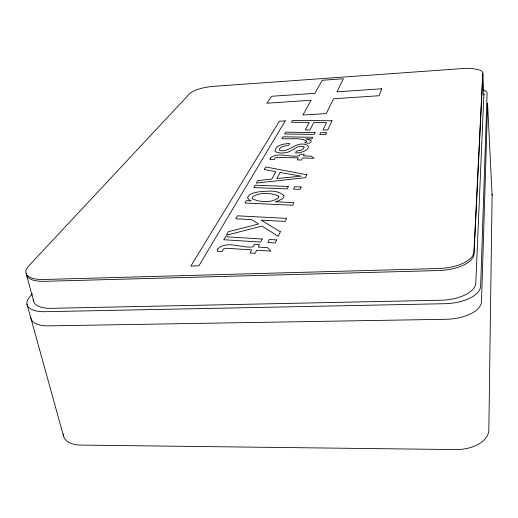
<?xml version="1.0" encoding="UTF-8"?>
<svg xmlns="http://www.w3.org/2000/svg" width="518" height="518" viewBox="0 0 518 518"><rect width="100%" height="100%" fill="white"/><g stroke="black" fill="none" stroke-linecap="round" stroke-linejoin="round"><path stroke-width="0.78" d="M487.522 103.108A21.672 6.656 -4.6 0 1 487.606 104.014L492.1 195.208L488.843 429.299A31.922 19.373 -1.4 0 1 454.513 449.572L82.116 445.104A30.109 16.006 -17.6 0 1 63.202 434M487.606 104.014L481.533 300.874A34 16.634 -3.2 0 1 444.697 319.308L50.071 325.848A31.889 13.598 -15 0 1 30.84 318.097M482.776 73.802A21.581 6.048 -4.9 0 1 482.847 74.624L483.87 94.833L475.802 282.64A33.32 15.741 -3.6 0 1 439.562 300.259L52.59 308.301A31.268 12.924 -14.6 0 1 33.566 299.857M482.847 74.624L474.08 253.444A33.78 15.048 -3.9 0 1 437.27 270.59L45.429 281.293A31.669 12.328 -14.1 0 1 26.327 273.368M32.466 293.829L30.329 296.257A32.103 13.287 -14.8 0 0 46.264 311.674L443.518 303.736A34.246 16.272 -3.4 0 0 480.665 285.547L487.082 93.408A21.769 6.475 -4.7 0 0 483.391 89.789M26.981 304.17L63.358 435.47M26.399 274.508L33.657 301.049M483.799 93.965A21.393 6.391 -4.7 0 1 483.87 94.833M492.009 194.101A20.798 8.12 -3.6 0 1 492.1 195.208M482.782 73.265L473.964 251.47A33.812 15.003 -3.9 0 1 437.114 268.583L44.949 279.467A31.695 12.29 -14.1 0 1 29.235 265.378L189.556 93.797A20.163 5.439 -9 0 1 214.659 86.26L461.26 68.667A21.594 6.022 -4.9 0 1 482.782 73.265M283.909 195.649L283.76 197.28L282.718 198.601L278.412 200.848L275.162 201.774L293.926 202.629L292.715 205.225L244.897 203.024L246.251 200.68L251.159 200.893L249.171 199.916L247.487 197.805C248.86 193.389 254.662 192.819 258.514 191.848C266.796 191.284 277.544 189.264 283.909 195.649M306.339 141.136L305.737 142.217L304.714 142.78L309.317 143.285L311.182 141.802L311.169 140.967L310.269 140.21L305.749 138.843L311.907 138.941L312.73 137.276L283.055 136.804L282.038 138.565C289.873 139.556 298.621 137.238 306.008 140.663L306.339 141.136M304.131 147.144L302.998 149.197L301.295 150.116L296.309 151.126L295.649 153.075L297.882 152.868A9.622 3.237 -7.7 0 0 303.671 151.457C305.782 150.589 308.728 148.906 308.333 146.238A10.043 3.361 -7.7 0 0 305.775 144.664C296.037 141.194 289.122 152.674 279.888 150.531L279.28 149.767L280.322 147.753L283.042 146.303L288.811 145.37L289.543 143.46C284.414 143.868 277.026 144.483 275.013 150.136L275.343 151.262L276.385 152.137L280.134 152.978A8.547 2.862 -8 0 0 285.865 152.557C292.236 152.001 296.885 144.561 303.509 146.516L304.131 147.144M270.254 158.1L269.943 159.512L274.262 159.615L274.948 157.984L277.104 157.394L298.303 157.873L297.267 159.92L301.444 160.036L302.467 157.977L314.005 158.268L311.247 156.093L303.496 155.905L304.299 154.28L300.175 154.183L299.352 155.808C290.268 157.725 278.095 151.534 270.254 158.1M278.833 196.808L278.639 197.662C271.581 203.056 260.12 202.512 252.344 198.737L252.195 197.164C259.414 191.997 270.623 192.605 278.496 196.063L278.833 196.808M217.741 249.029L217.107 251.191L222.306 251.534L223.426 249.061L226.126 248.239L251.69 249.87L250.11 252.991L255.154 253.347L256.714 250.207L270.681 251.152L267.651 247.675L258.281 247.054L259.499 244.587L254.526 244.269L253.283 246.73C242.631 248.957 226.547 239.698 217.741 249.029M381.643 88.785L379.15 95.733L333.56 98.77L326.288 113.578L302.888 115.061L311.104 100.265L266.88 103.212L271.594 96.277L314.963 93.324L322.209 80.271L343.376 78.768L336.965 91.828L381.643 88.785M276.58 239.931L275.155 242.987L267.825 242.521L269.289 239.478L276.58 239.931M280.374 231.766L278.257 236.312L261.881 226.081L226.321 235.263L228.36 231.727L258.534 224.009L251.606 219.632L235.819 218.777L237.522 215.825L286.596 218.376L285.185 221.413L261.137 220.137L280.374 231.766M301.204 186.972L300.084 189.387L293.492 189.128L294.651 186.72L301.204 186.972M306.889 174.747L305.529 177.674L256.384 183.094L257.783 180.659L271.827 179.092L275.854 171.698L264.206 169.522L265.689 166.945L306.889 174.747M326.431 132.725L325.582 134.557L319.774 134.473L320.655 132.64L326.431 132.725M331.999 120.752L327.68 130.037L323.005 129.973L326.541 122.578L313.791 122.468L309.945 129.953L305.335 129.895L309.272 122.423L291.44 122.254L292.495 120.416L331.999 120.752M262.257 239.031L260.742 242.081L223.744 239.737L225.466 236.752L262.257 239.031M288.325 186.474L287.134 188.889L253.794 187.587L255.16 185.217L288.325 186.474M315.074 132.563L314.161 134.395L284.693 133.961L285.735 132.155L315.074 132.563M280.083 172.488L276.845 178.548L301.165 176.139L280.083 172.488M285.25 120.856L198.906 265.799L190.851 266.038L279.403 121.218L285.25 120.856"/></g></svg>
